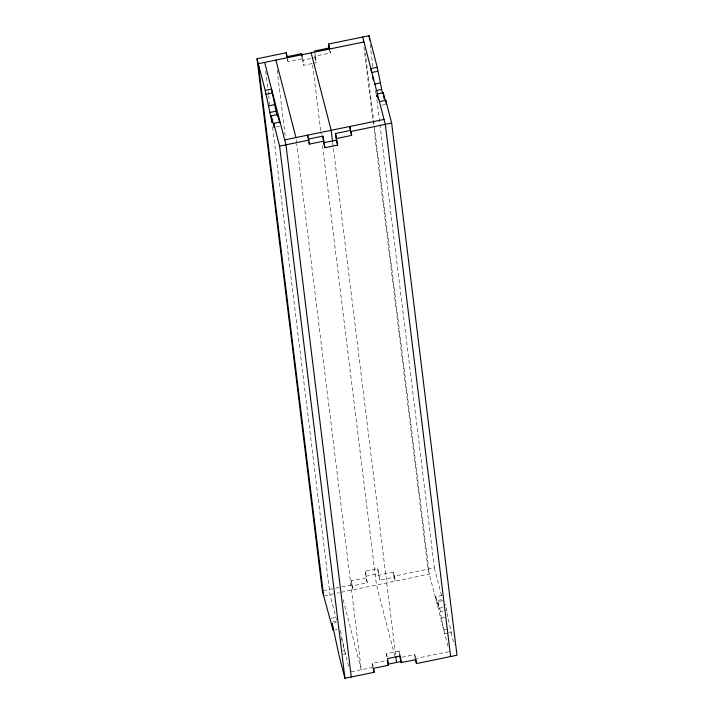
<?xml version="1.0" encoding="UTF-8"?>
<svg xmlns="http://www.w3.org/2000/svg" width="714" height="714" viewBox="0 0 714 714"><rect width="100%" height="100%" fill="white"/><g stroke="black" fill="none" stroke-linecap="round" stroke-linejoin="round"><path stroke-width="0.54" stroke-dasharray="3.57 2.68" d="M287.51 59.708L288.019 61.69L302.816 58.637L302.049 55.674M313.151 63.332L316.32 62.68L315.499 56.031L330.296 52.979L330.055 50.989M312.089 63.555L303.637 65.295L302.361 60.342L315.044 57.736L314.571 53.934M276.318 126.896L279.486 126.244M382.008 105.128L385.185 104.476M365.898 577.867L351.101 580.919L352.877 589.853L352.386 585.864L367.183 582.811L365.086 571.218L377.768 568.603L379.866 580.205L394.663 577.153L393.378 572.209L378.581 575.261L379.866 580.205M367.183 582.811L366.362 576.162L379.045 573.547M323.433 590.71L351.591 584.909M394.663 577.153L395.154 581.142L393.869 576.198L434.389 567.853L376.385 95.444M324.692 595.654L339.195 592.665M341.247 592.245L429.328 574.11L365.345 53.014M331.091 618.315L336.374 617.226M441.502 599.671L436.218 600.76L435.727 596.77L442.073 595.467M332.644 622.09L336.865 621.216M334.322 622.992L336.428 622.554M442.939 607.436L438.717 608.31L437.896 601.661L443.18 600.572M335.134 629.641L337.249 629.204M447.919 633.077L444.751 633.729L441.27 618.199L440.458 611.55L446.794 610.238L445.259 604.312M441.27 618.199L446.553 617.11M342.791 650.632L344.907 650.204L341.917 638.664L340.078 628.052M444.26 629.739L450.596 628.436L447.616 616.896L446.794 610.238M343.282 654.631L345.397 654.194L344.907 650.204M448.972 632.863L451.087 632.425L450.596 628.436M386.756 656.496L386.399 653.64L399.09 651.034L400.108 654.988M372.913 667.331L372.422 663.342L387.22 660.298M402.018 657.246L414.7 654.631L415.976 659.584M351.101 671.82L373.029 667.304M414.852 658.692L449.365 651.587M375.171 90.785L375.68 92.766M375.939 93.757L376.706 96.72M329.529 50.016L330.296 52.979M314.731 53.059L315.499 56.031M315.044 57.736L316.32 62.68M434.389 567.853L441.743 596.297M451.087 632.425L454.309 644.867M437.896 601.661L440.458 611.55M435.727 596.77L438.717 608.31M447.973 646.206L428.043 569.165L373.984 128.832M394.851 656.014L376.474 584.989L322.416 144.656M365.086 571.218L366.362 576.162M386.399 653.64L387.684 658.585M351.101 580.919L352.386 585.864M372.422 663.342L373.19 666.305M343.193 599.778L361.284 669.723L296.756 144.21M336.589 620.154L329.975 594.566L272.516 126.574M341.39 638.691L348.905 667.742M370.138 44.554L372.851 66.679M363.926 46.963L372.895 119.979M373.029 121.085L373.44 124.406M414.7 654.631L415.191 658.629M393.378 572.209L393.869 576.198M399.09 651.034L399.67 655.782M332.67 142.488L395.565 654.729M377.768 568.603L378.581 575.261M312.634 65.001L321.193 134.705M302.816 58.637L303.637 65.295M301.772 55.594L302.361 60.342M287.528 57.7L288.019 61.69M296.221 139.783L296.622 143.103M277.13 70.043L285.145 135.321M265.724 71.257L268.027 90.071M268.169 91.178L268.571 94.498M268.705 95.605L269.794 104.449"/><path stroke-width="1.07" d="M379.411 101.575L385.747 100.272L391.647 123.067L456.987 655.229L416.467 663.574L415.976 659.584L401.179 662.628L400.367 655.979L387.684 658.585L388.496 665.243L373.699 668.286L374.19 672.276L344.951 678.3L339.052 655.497L332.206 623.42L333.019 630.078L322.353 590.933L257.013 58.771L286.252 52.747L287.528 57.7M329.529 50.016L328.529 44.045L369.049 35.7L377.224 67.294L382.534 93.436M302.049 55.674L301.54 53.693L286.742 56.745L286.252 52.747M314.222 51.087L329.02 48.034M363.988 41.947L258.289 63.716L323.629 595.878M279.727 122.879L277.559 114.49L271.222 115.793L272.034 122.442L265.189 90.366L271.525 89.063L276.845 115.204M377.224 67.294L370.878 68.606L371.244 71.596M265.679 94.364L272.016 93.052M371.369 72.596L377.715 71.293M268.66 105.904L275.006 104.592M374.35 84.136L380.696 82.824M269.473 112.553L275.818 111.25M376.224 90.571L381.508 89.482M376.912 94.025L383.257 92.722L385.426 101.111M271.222 115.793L274.203 127.333L273.712 123.343L280.058 122.032M284.672 139.89L384.025 119.434M308.064 139.168L322.862 136.124L324.959 147.718L337.642 145.103L335.544 133.509L350.342 130.457L349.851 126.467L351.618 135.41L336.821 138.454M344.951 678.3L279.611 146.147L308.85 140.123L307.573 135.178L307.814 137.168M351.127 131.412L391.647 123.067M308.832 142.131L309.341 144.112L324.138 141.069M335.544 133.509L336.356 140.158L323.674 142.773L324.959 147.718M387.979 664.234L401.911 661.36M362.703 37.003L385.301 124.379L450.641 656.532M372.458 76.791L373.27 79.941M377.456 96.122L378.268 99.273M328.529 44.045L329.814 48.989M350.342 130.457L351.618 135.41M336.356 140.158L337.642 145.103M311.134 52.836L331.18 130.314L332.537 141.381M275.907 60.092L295.944 137.57M264.635 62.413L285.957 144.835L351.297 676.997M415.45 659.611L416.467 663.574M257.013 58.771L265.189 90.366M273.712 123.343L279.611 146.147M401.179 662.628L399.67 655.782M387.22 660.298L388.496 665.243M373.172 668.322L374.19 672.276M385.747 100.272L386.238 104.262M383.257 92.722L383.953 98.425M369.049 35.7L369.593 40.127M395.842 656.942L396.52 662.476M322.862 136.124L323.326 139.917M301.54 53.693L301.772 55.594M308.85 140.123L309.341 144.112M277.559 114.49L277.791 116.382"/></g></svg>
